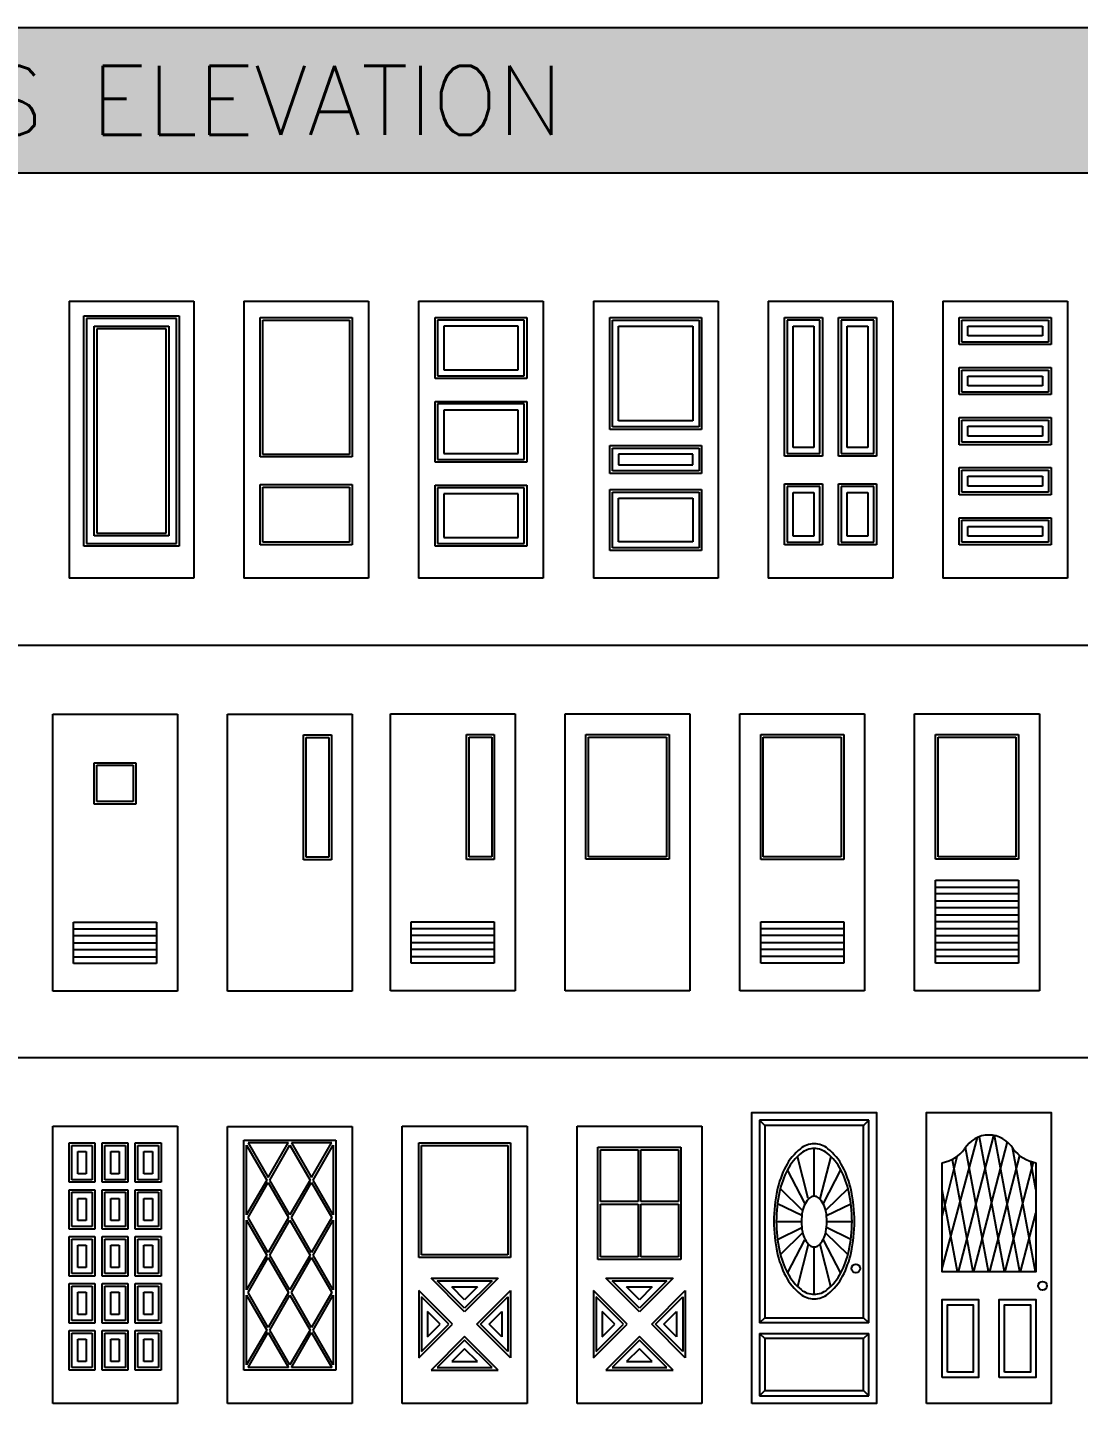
# Model space of a CAD drawing. Header units: millimetres. Extents: x 10513 to 43680, y 26775 to 47228.
# Drawn here: x 27568 to 35152, y 37298 to 47228 of the extents above; entities that cross this region are included whole.
import ezdxf

# ---------------------------------------------------------------- set-up
doc = ezdxf.new("R2010")
doc.units = ezdxf.units.MM
doc.layers.add('www.cad-blocks.net', color=7, linetype='Continuous')
doc.styles.add('ATTR', font='romans.shx', dxfattribs={"width": 0.8, "height": 2.1})
doc.styles.get("Standard").update_dxf_attribs({"font": 'arial.ttf'})

# ---------------------------------------------------------------- blocks, each defined once
blk = doc.blocks.new("36'' Exterior Door 11")
for p, q in [((0, 80), (0, 0)), ((0, 80), (36, 80)), ((36, 80), (36, 0)), ((4.25, 9.25), (4.25, 75.75)), ((4.25, 75.75), (31.75, 75.75)), ((31.75, 75.75), (31.75, 9.25)), ((5, 75), (5, 10)), ((31, 75), (5, 75)), ((7.25, 12.25), (7.25, 72.75)), ((7.25, 72.75), (28.75, 72.75)), ((8, 72), (8, 13)), ((28, 72), (8, 72)), ((28, 13), (28, 72)), ((28.75, 72.75), (28.75, 12.25)), ((31, 10), (31, 75)), ((28.75, 12.25), (7.25, 12.25)), ((8, 13), (28, 13)), ((31.75, 9.25), (4.25, 9.25)), ((5, 10), (31, 10)), ((36, 0), (0, 0))]:
    blk.add_line(p, q)
at = {"style": 'ATTR', "width": 0.8, "flags": 9}
blk.add_attdef('ESTCODE', (0, 0), '', height=0.0000199, dxfattribs=at)
blk = doc.blocks.new("36'' Exterior Door 12")
for p, q in [((0, 80), (0, 0)), ((0, 80), (36, 80)), ((36, 80), (36, 0)), ((4.75, 35), (4.75, 75.25)), ((4.75, 75.25), (31.25, 75.25)), ((5.5, 35.75), (5.5, 74.5)), ((5.5, 74.5), (30.5, 74.5)), ((30.5, 74.5), (30.5, 35.75)), ((31.25, 75.25), (31.25, 35)), ((30.5, 35.75), (5.5, 35.75)), ((31.25, 35), (4.75, 35)), ((4.75, 27), (31.25, 27)), ((4.75, 9.625), (4.75, 27)), ((5.5, 26.25), (30.5, 26.25)), ((5.5, 10.375), (5.5, 26.25)), ((30.5, 26.25), (30.5, 10.375)), ((31.25, 27), (31.25, 9.625)), ((31.25, 9.625), (4.75, 9.625)), ((30.5, 10.375), (5.5, 10.375)), ((36, 0), (0, 0))]:
    blk.add_line(p, q)
at = {"style": 'ATTR', "width": 0.8, "flags": 9}
blk.add_attdef('ESTCODE', (0, 0), '', height=0.0000199, dxfattribs=at)
blk = doc.blocks.new("36'' Exterior Door 13")
for p, q in [((0, 80), (0, 0)), ((0, 80), (36, 80)), ((36, 80), (36, 0)), ((4.75, 75.25), (31.25, 75.25)), ((4.75, 57.6655), (4.75, 75.25)), ((30.5, 74.5), (5.5, 74.5)), ((5.5, 74.5), (5.5, 58.4155)), ((28.75, 72.75), (7.25, 72.75)), ((7.25, 72.75), (7.25, 60.1655)), ((28.75, 60.1655), (28.75, 72.75)), ((30.5, 58.4155), (30.5, 74.5)), ((31.25, 75.25), (31.25, 57.6655)), ((7.25, 60.1655), (28.75, 60.1655)), ((31.25, 57.6655), (4.75, 57.6655)), ((5.5, 58.4155), (30.5, 58.4155)), ((4.75, 51.044), (31.25, 51.044)), ((4.75, 33.4595), (4.75, 51.044)), ((30.5, 50.294), (5.5, 50.294)), ((5.5, 50.294), (5.5, 34.2095)), ((28.75, 48.544), (7.25, 48.544)), ((7.25, 48.544), (7.25, 35.9595)), ((28.75, 35.9595), (28.75, 48.544)), ((30.5, 34.2095), (30.5, 50.294)), ((31.25, 51.044), (31.25, 33.4595)), ((7.25, 35.9595), (28.75, 35.9595)), ((31.25, 33.4595), (4.75, 33.4595)), ((5.5, 34.2095), (30.5, 34.2095)), ((4.75, 26.8345), (31.25, 26.8345)), ((4.75, 9.25), (4.75, 26.8345)), ((30.5, 26.0845), (5.5, 26.0845)), ((5.5, 26.0845), (5.5, 10)), ((28.75, 24.3345), (7.25, 24.3345)), ((7.25, 24.3345), (7.25, 11.75)), ((28.75, 11.75), (28.75, 24.3345)), ((30.5, 10), (30.5, 26.0845)), ((31.25, 26.8345), (31.25, 9.25)), ((31.25, 9.25), (4.75, 9.25)), ((5.5, 10), (30.5, 10)), ((7.25, 11.75), (28.75, 11.75)), ((36, 0), (0, 0))]:
    blk.add_line(p, q)
at = {"style": 'ATTR', "width": 0.8, "flags": 9}
blk.add_attdef('ESTCODE', (0, 0), '', height=0.0000199, dxfattribs=at)
blk = doc.blocks.new("36'' Exterior Door 14")
for p, q in [((0, 80), (0, 0)), ((0, 80), (36, 80)), ((36, 80), (36, 0)), ((4.75, 42.96), (4.75, 75.25)), ((4.75, 75.25), (31.25, 75.25)), ((5.5, 43.71), (5.5, 74.5)), ((5.5, 74.5), (30.5, 74.5)), ((7.25, 45.46), (7.25, 72.75)), ((7.25, 72.75), (28.75, 72.75)), ((28.75, 72.75), (28.75, 45.46)), ((30.5, 74.5), (30.5, 43.71)), ((31.25, 75.25), (31.25, 42.96)), ((30.5, 43.71), (5.5, 43.71)), ((28.75, 45.46), (7.25, 45.46)), ((31.25, 42.96), (4.75, 42.96)), ((4.75, 38.28), (31.25, 38.28)), ((4.75, 30.27), (4.75, 38.28)), ((5.5, 37.53), (30.5, 37.53)), ((5.5, 31.02), (5.5, 37.53)), ((28.75, 35.78), (7.25, 35.78)), ((7.25, 35.78), (7.25, 32.77)), ((28.75, 32.77), (28.75, 35.78)), ((30.5, 37.53), (30.5, 31.02)), ((31.25, 38.28), (31.25, 30.27)), ((7.25, 32.77), (28.75, 32.77)), ((31.25, 30.27), (4.75, 30.27)), ((30.5, 31.02), (5.5, 31.02)), ((4.75, 25.58), (31.25, 25.58)), ((4.75, 8), (4.75, 25.58)), ((5.5, 24.83), (30.5, 24.83)), ((5.5, 8.75), (5.5, 24.83)), ((30.5, 24.83), (30.5, 8.75)), ((31.25, 25.58), (31.25, 8)), ((7.25, 23.08), (28.75, 23.08)), ((7.25, 10.5), (7.25, 23.08)), ((28.75, 23.08), (28.75, 10.5)), ((31.25, 8), (4.75, 8)), ((30.5, 8.75), (5.5, 8.75)), ((28.75, 10.5), (7.25, 10.5)), ((36, 0), (0, 0))]:
    blk.add_line(p, q)
at = {"style": 'ATTR', "width": 0.8, "flags": 9}
blk.add_attdef('ESTCODE', (0, 0), '', height=0.0000199, dxfattribs=at)
blk = doc.blocks.new("36'' Exterior Door 15")
for p, q in [((0, 80), (0, 0)), ((0, 80), (36, 80)), ((36, 80), (36, 0)), ((4.75, 35.2095), (4.75, 75.25)), ((4.75, 75.25), (15.6875, 75.25)), ((5.5, 74.5), (5.5, 35.9595)), ((14.9375, 74.5), (5.5, 74.5)), ((7.25, 37.7095), (7.25, 72.75)), ((7.25, 72.75), (13.1875, 72.75)), ((13.1875, 72.75), (13.1875, 37.7095)), ((14.9375, 35.9595), (14.9375, 74.5)), ((15.6875, 75.25), (15.6875, 35.2095)), ((20.3125, 35.2095), (20.3125, 75.25)), ((20.3125, 75.25), (31.25, 75.25)), ((21.0625, 74.5), (21.0625, 35.9595)), ((30.5, 74.5), (21.0625, 74.5)), ((22.8125, 37.7095), (22.8125, 72.75)), ((22.8125, 72.75), (28.75, 72.75)), ((28.75, 72.75), (28.75, 37.7095)), ((30.5, 35.9595), (30.5, 74.5)), ((31.25, 75.25), (31.25, 35.2095)), ((5.5, 35.9595), (14.9375, 35.9595)), ((13.1875, 37.7095), (7.25, 37.7095)), ((21.0625, 35.9595), (30.5, 35.9595)), ((28.75, 37.7095), (22.8125, 37.7095)), ((15.6875, 35.2095), (4.75, 35.2095)), ((31.25, 35.2095), (20.3125, 35.2095)), ((4.75, 27.2095), (15.6875, 27.2095)), ((4.75, 9.625), (4.75, 27.2095)), ((14.9375, 26.4595), (5.5, 26.4595)), ((5.5, 26.4595), (5.5, 10.375)), ((7.25, 24.7095), (13.1875, 24.7095)), ((7.25, 12.125), (7.25, 24.7095)), ((13.1875, 24.7095), (13.1875, 12.125)), ((14.9375, 10.375), (14.9375, 26.4595)), ((15.6875, 27.2095), (15.6875, 9.625)), ((20.3125, 27.2095), (31.25, 27.2095)), ((20.3125, 9.625), (20.3125, 27.2095)), ((30.5, 26.4595), (21.0625, 26.4595)), ((21.0625, 26.4595), (21.0625, 10.375)), ((22.8125, 12.125), (22.8125, 24.7095)), ((22.8125, 24.7095), (28.75, 24.7095)), ((28.75, 24.7095), (28.75, 12.125)), ((30.5, 10.375), (30.5, 26.4595)), ((31.25, 27.2095), (31.25, 9.625)), ((13.1875, 12.125), (7.25, 12.125)), ((28.75, 12.125), (22.8125, 12.125)), ((15.6875, 9.625), (4.75, 9.625)), ((5.5, 10.375), (14.9375, 10.375)), ((31.25, 9.625), (20.3125, 9.625)), ((21.0625, 10.375), (30.5, 10.375)), ((36, 0), (0, 0))]:
    blk.add_line(p, q)
at = {"style": 'ATTR', "width": 0.8, "flags": 9}
blk.add_attdef('ESTCODE', (0, 0), '', height=0.0000199, dxfattribs=at)
blk = doc.blocks.new("36'' Exterior Door 16")
for p, q in [((0, 80), (0, 0)), ((0, 80), (36, 80)), ((36, 80), (36, 0)), ((4.75, 75.25), (31.25, 75.25)), ((4.75, 67.429), (4.75, 75.25)), ((5.5, 74.505), (30.5, 74.505)), ((5.5, 68.179), (5.5, 74.505)), ((7.25, 72.755), (28.75, 72.755)), ((7.25, 69.929), (7.25, 72.755)), ((28.75, 72.755), (28.75, 69.929)), ((30.5, 74.505), (30.5, 68.179)), ((31.25, 75.25), (31.25, 67.429)), ((30.5, 68.179), (5.5, 68.179)), ((28.75, 69.929), (7.25, 69.929)), ((31.25, 67.429), (4.75, 67.429)), ((4.75, 52.983), (4.75, 60.804)), ((4.75, 60.804), (31.25, 60.804)), ((5.5, 53.733), (5.5, 60.059)), ((5.5, 60.059), (30.5, 60.059)), ((30.5, 60.059), (30.5, 53.733)), ((31.25, 60.804), (31.25, 52.983)), ((7.25, 55.483), (7.25, 58.309)), ((7.25, 58.309), (28.75, 58.309)), ((28.75, 58.309), (28.75, 55.483)), ((31.25, 52.983), (4.75, 52.983)), ((30.5, 53.733), (5.5, 53.733)), ((28.75, 55.483), (7.25, 55.483)), ((4.75, 46.353), (31.25, 46.353)), ((4.75, 38.532), (4.75, 46.353)), ((5.5, 45.608), (30.5, 45.608)), ((5.5, 39.282), (5.5, 45.608)), ((7.25, 43.858), (28.75, 43.858)), ((7.25, 41.032), (7.25, 43.858)), ((28.75, 43.858), (28.75, 41.032)), ((30.5, 45.608), (30.5, 39.282)), ((31.25, 46.353), (31.25, 38.532)), ((28.75, 41.032), (7.25, 41.032)), ((31.25, 38.532), (4.75, 38.532)), ((30.5, 39.282), (5.5, 39.282)), ((4.75, 31.902), (31.25, 31.902)), ((4.75, 24.081), (4.75, 31.902)), ((31.25, 31.902), (31.25, 24.081)), ((5.5, 31.157), (30.5, 31.157)), ((5.5, 24.831), (5.5, 31.157)), ((7.25, 29.407), (28.75, 29.407)), ((7.25, 26.581), (7.25, 29.407)), ((28.75, 29.407), (28.75, 26.581)), ((30.5, 31.157), (30.5, 24.831)), ((31.25, 24.081), (4.75, 24.081)), ((30.5, 24.831), (5.5, 24.831)), ((28.75, 26.581), (7.25, 26.581)), ((4.75, 17.451), (31.25, 17.451)), ((4.75, 9.63), (4.75, 17.451)), ((5.5, 16.706), (30.5, 16.706)), ((5.5, 10.38), (5.5, 16.706)), ((30.5, 16.706), (30.5, 10.38)), ((31.25, 17.451), (31.25, 9.63)), ((7.25, 14.956), (28.75, 14.956)), ((7.25, 12.13), (7.25, 14.956)), ((28.75, 12.13), (7.25, 12.13)), ((28.75, 14.956), (28.75, 12.13)), ((31.25, 9.63), (4.75, 9.63)), ((30.5, 10.38), (5.5, 10.38)), ((36, 0), (0, 0))]:
    blk.add_line(p, q)
at = {"style": 'ATTR', "width": 0.8, "flags": 9}
blk.add_attdef('ESTCODE', (0, 0), '', height=0.0000199, dxfattribs=at)
blk = doc.blocks.new("36'' Exterior Door 31")
for p, q in [((0, 0), (0, 80)), ((0, 80), (36, 80)), ((36, 80), (36, 0)), ((12, 54), (12, 66)), ((12, 66), (24, 66)), ((12.75, 54.75), (12.75, 65.25)), ((12.75, 65.25), (23.25, 65.25)), ((23.25, 65.25), (23.25, 54.75)), ((24, 66), (24, 54)), ((24, 54), (12, 54)), ((23.25, 54.75), (12.75, 54.75)), ((6, 8), (6, 20)), ((6, 20), (30, 20)), ((30, 20), (30, 8)), ((6, 18), (30, 18)), ((30, 16), (6, 16)), ((6, 14), (30, 14)), ((30, 12), (6, 12)), ((6, 10), (30, 10)), ((30, 8), (6, 8)), ((36, 0), (0, 0))]:
    blk.add_line(p, q)
at = {"style": 'ATTR', "width": 0.8, "flags": 9}
blk.add_attdef('ESTCODE', (0, 0), '', height=0.0000199, dxfattribs=at)
blk = doc.blocks.new("36'' Exterior Door 32")
for p, q in [((0, 0), (0, 80)), ((0, 80), (36, 80)), ((36, 80), (36, 0)), ((22, 38), (22, 74)), ((22, 74), (30, 74)), ((22.75, 38.75), (22.75, 73.25)), ((22.75, 73.25), (29.25, 73.25)), ((29.25, 73.25), (29.25, 38.75)), ((30, 74), (30, 38)), ((30, 38), (22, 38)), ((29.25, 38.75), (22.75, 38.75)), ((36, 0), (0, 0))]:
    blk.add_line(p, q)
at = {"style": 'ATTR', "width": 0.8, "flags": 9}
blk.add_attdef('ESTCODE', (0, 0), '', height=0.0000199, dxfattribs=at)
blk = doc.blocks.new("36'' Exterior Door 33")
for p, q in [((0, 0), (0, 80)), ((0, 80), (36, 80)), ((36, 80), (36, 0)), ((22, 38), (22, 74)), ((22, 74), (30, 74)), ((22.75, 38.75), (22.75, 73.25)), ((22.75, 73.25), (29.25, 73.25)), ((29.25, 73.25), (29.25, 38.75)), ((30, 74), (30, 38)), ((30, 38), (22, 38)), ((29.25, 38.75), (22.75, 38.75)), ((6, 8), (6, 20)), ((6, 20), (30, 20)), ((30, 20), (30, 8)), ((6, 18), (30, 18)), ((30, 16), (6, 16)), ((6, 14), (30, 14)), ((30, 12), (6, 12)), ((6, 10), (30, 10)), ((30, 8), (6, 8)), ((36, 0), (0, 0))]:
    blk.add_line(p, q)
at = {"style": 'ATTR', "width": 0.8, "flags": 9}
blk.add_attdef('ESTCODE', (0, 0), '', height=0.0000199, dxfattribs=at)
blk = doc.blocks.new("36'' Exterior Door 34")
for p, q in [((0, 0), (0, 80)), ((0, 80), (36, 80)), ((36, 80), (36, 0)), ((6, 38), (6, 74)), ((6, 74), (30, 74)), ((6.75, 38.75), (6.75, 73.25)), ((6.75, 73.25), (29.25, 73.25)), ((29.25, 73.25), (29.25, 38.75)), ((30, 74), (30, 38)), ((30, 38), (6, 38)), ((29.25, 38.75), (6.75, 38.75)), ((36, 0), (0, 0))]:
    blk.add_line(p, q)
at = {"style": 'ATTR', "width": 0.8, "flags": 9}
blk.add_attdef('ESTCODE', (0, 0), '', height=0.0000199, dxfattribs=at)
blk = doc.blocks.new("36'' Exterior Door 35")
for p, q in [((0, 0), (0, 80)), ((0, 80), (36, 80)), ((36, 80), (36, 0)), ((6, 38), (6, 74)), ((6, 74), (30, 74)), ((6.75, 38.75), (6.75, 73.25)), ((6.75, 73.25), (29.25, 73.25)), ((29.25, 73.25), (29.25, 38.75)), ((30, 74), (30, 38)), ((30, 38), (6, 38)), ((29.25, 38.75), (6.75, 38.75)), ((6, 20), (30, 20)), ((6, 8), (6, 20)), ((30, 20), (30, 8)), ((6, 18), (30, 18)), ((30, 16), (6, 16)), ((6, 14), (30, 14)), ((30, 12), (6, 12)), ((6, 10), (30, 10)), ((30, 8), (6, 8)), ((36, 0), (0, 0))]:
    blk.add_line(p, q)
at = {"style": 'ATTR', "width": 0.8, "flags": 9}
blk.add_attdef('ESTCODE', (0, 0), '', height=0.0000199, dxfattribs=at)
blk = doc.blocks.new("36'' Exterior Door 36")
for p, q in [((0, 0), (0, 80)), ((0, 80), (36, 80)), ((36, 80), (36, 0)), ((6, 38), (6, 74)), ((6, 74), (30, 74)), ((6.75, 38.75), (6.75, 73.25)), ((6.75, 73.25), (29.25, 73.25)), ((29.25, 73.25), (29.25, 38.75)), ((30, 74), (30, 38)), ((30, 38), (6, 38)), ((29.25, 38.75), (6.75, 38.75)), ((6, 8), (6, 32)), ((6, 32), (30, 32)), ((30, 32), (30, 8)), ((6, 30), (30, 30)), ((30, 28), (6, 28)), ((6, 26), (30, 26)), ((30, 24), (6, 24)), ((6, 22), (30, 22)), ((30, 20), (6, 20)), ((6, 18), (30, 18)), ((6, 16), (30, 16)), ((6, 14), (30, 14)), ((6, 12), (30, 12)), ((6, 10), (30, 10)), ((30, 8), (6, 8)), ((36, 0), (0, 0))]:
    blk.add_line(p, q)
at = {"style": 'ATTR', "width": 0.8, "flags": 9}
blk.add_attdef('ESTCODE', (0, 0), '', height=0.0000199, dxfattribs=at)
blk = doc.blocks.new("36'' Exterior Door 51")
for p, q in [((0, 0), (0, 80)), ((0, 80), (36, 80)), ((36, 80), (36, 0)), ((4.75, 63.829), (4.75, 75.25)), ((4.75, 75.25), (12.167, 75.25)), ((5.5, 64.579), (5.5, 74.505)), ((5.5, 74.505), (11.417, 74.505)), ((7.25, 66.329), (7.25, 72.755)), ((7.25, 72.755), (9.667, 72.755)), ((9.667, 72.755), (9.667, 66.329)), ((11.417, 74.505), (11.417, 64.579)), ((12.167, 75.25), (12.167, 63.829)), ((14.292, 63.829), (14.292, 75.25)), ((14.292, 75.25), (21.709, 75.25)), ((15.042, 64.579), (15.042, 74.505)), ((15.042, 74.505), (20.959, 74.505)), ((16.792, 66.329), (16.792, 72.755)), ((16.792, 72.755), (19.209, 72.755)), ((19.209, 72.755), (19.209, 66.329)), ((20.959, 74.505), (20.959, 64.579)), ((21.709, 75.25), (21.709, 63.829)), ((23.834, 75.25), (31.251, 75.25)), ((23.834, 63.829), (23.834, 75.25)), ((24.584, 74.505), (30.501, 74.505)), ((24.584, 64.579), (24.584, 74.505)), ((26.334, 66.329), (26.334, 72.755)), ((26.334, 72.755), (28.751, 72.755)), ((28.751, 72.755), (28.751, 66.329)), ((30.501, 74.505), (30.501, 64.579)), ((31.251, 75.25), (31.251, 63.829)), ((12.167, 63.829), (4.75, 63.829)), ((11.417, 64.579), (5.5, 64.579)), ((9.667, 66.329), (7.25, 66.329)), ((21.709, 63.829), (14.292, 63.829)), ((20.959, 64.579), (15.042, 64.579)), ((19.209, 66.329), (16.792, 66.329)), ((31.251, 63.829), (23.834, 63.829)), ((30.501, 64.579), (24.584, 64.579)), ((28.751, 66.329), (26.334, 66.329)), ((4.75, 50.283), (4.75, 61.704)), ((4.75, 61.704), (12.167, 61.704)), ((5.5, 51.033), (5.5, 60.959)), ((5.5, 60.959), (11.417, 60.959)), ((11.417, 60.959), (11.417, 51.033)), ((12.167, 61.704), (12.167, 50.283)), ((14.292, 50.283), (14.292, 61.704)), ((14.292, 61.704), (21.709, 61.704)), ((15.042, 51.033), (15.042, 60.959)), ((15.042, 60.959), (20.959, 60.959)), ((20.959, 60.959), (20.959, 51.033)), ((21.709, 61.704), (21.709, 50.283)), ((23.834, 50.283), (23.834, 61.704)), ((23.834, 61.704), (31.251, 61.704)), ((24.584, 51.033), (24.584, 60.959)), ((24.584, 60.959), (30.501, 60.959)), ((30.501, 60.959), (30.501, 51.033)), ((31.251, 61.704), (31.251, 50.283)), ((7.25, 52.783), (7.25, 59.209)), ((7.25, 59.209), (9.667, 59.209)), ((9.667, 59.209), (9.667, 52.783)), ((16.792, 52.783), (16.792, 59.209)), ((16.792, 59.209), (19.209, 59.209)), ((19.209, 59.209), (19.209, 52.783)), ((26.334, 52.783), (26.334, 59.209)), ((26.334, 59.209), (28.751, 59.209)), ((28.751, 59.209), (28.751, 52.783)), ((9.667, 52.783), (7.25, 52.783)), ((19.209, 52.783), (16.792, 52.783)), ((28.751, 52.783), (26.334, 52.783)), ((12.167, 50.283), (4.75, 50.283)), ((4.75, 36.732), (4.75, 48.153)), ((4.75, 48.153), (12.167, 48.153)), ((11.417, 51.033), (5.5, 51.033)), ((12.167, 48.153), (12.167, 36.732)), ((21.709, 50.283), (14.292, 50.283)), ((14.292, 36.732), (14.292, 48.153)), ((14.292, 48.153), (21.709, 48.153)), ((20.959, 51.033), (15.042, 51.033)), ((21.709, 48.153), (21.709, 36.732)), ((31.251, 50.283), (23.834, 50.283)), ((23.834, 48.153), (31.251, 48.153)), ((23.834, 36.732), (23.834, 48.153)), ((30.501, 51.033), (24.584, 51.033)), ((31.251, 48.153), (31.251, 36.732)), ((5.5, 37.482), (5.5, 47.408)), ((5.5, 47.408), (11.417, 47.408)), ((7.25, 39.232), (7.25, 45.658)), ((7.25, 45.658), (9.667, 45.658)), ((9.667, 45.658), (9.667, 39.232)), ((11.417, 47.408), (11.417, 37.482)), ((15.042, 37.482), (15.042, 47.408)), ((15.042, 47.408), (20.959, 47.408)), ((16.792, 39.232), (16.792, 45.658)), ((16.792, 45.658), (19.209, 45.658)), ((19.209, 45.658), (19.209, 39.232)), ((20.959, 47.408), (20.959, 37.482)), ((24.584, 47.408), (30.501, 47.408)), ((24.584, 37.482), (24.584, 47.408)), ((26.334, 39.232), (26.334, 45.658)), ((26.334, 45.658), (28.751, 45.658)), ((28.751, 45.658), (28.751, 39.232)), ((30.501, 47.408), (30.501, 37.482)), ((12.167, 36.732), (4.75, 36.732)), ((11.417, 37.482), (5.5, 37.482)), ((9.667, 39.232), (7.25, 39.232)), ((21.709, 36.732), (14.292, 36.732)), ((20.959, 37.482), (15.042, 37.482)), ((19.209, 39.232), (16.792, 39.232)), ((31.251, 36.732), (23.834, 36.732)), ((30.501, 37.482), (24.584, 37.482)), ((28.751, 39.232), (26.334, 39.232)), ((4.75, 23.181), (4.75, 34.602)), ((4.75, 34.602), (12.167, 34.602)), ((5.5, 23.931), (5.5, 33.857)), ((5.5, 33.857), (11.417, 33.857)), ((7.25, 25.681), (7.25, 32.107)), ((7.25, 32.107), (9.667, 32.107)), ((9.667, 32.107), (9.667, 25.681)), ((11.417, 33.857), (11.417, 23.931)), ((12.167, 34.602), (12.167, 23.181)), ((14.292, 23.181), (14.292, 34.602)), ((14.292, 34.602), (21.709, 34.602)), ((15.042, 23.931), (15.042, 33.857)), ((15.042, 33.857), (20.959, 33.857)), ((16.792, 25.681), (16.792, 32.107)), ((16.792, 32.107), (19.209, 32.107)), ((19.209, 32.107), (19.209, 25.681)), ((20.959, 33.857), (20.959, 23.931)), ((21.709, 34.602), (21.709, 23.181)), ((23.834, 34.602), (31.251, 34.602)), ((23.834, 23.181), (23.834, 34.602)), ((24.584, 33.857), (30.501, 33.857)), ((24.584, 23.931), (24.584, 33.857)), ((26.334, 25.681), (26.334, 32.107)), ((26.334, 32.107), (28.751, 32.107)), ((28.751, 32.107), (28.751, 25.681)), ((30.501, 33.857), (30.501, 23.931)), ((31.251, 34.602), (31.251, 23.181)), ((11.417, 23.931), (5.5, 23.931)), ((9.667, 25.681), (7.25, 25.681)), ((20.959, 23.931), (15.042, 23.931)), ((19.209, 25.681), (16.792, 25.681)), ((30.501, 23.931), (24.584, 23.931)), ((28.751, 25.681), (26.334, 25.681)), ((12.167, 23.181), (4.75, 23.181)), ((4.75, 9.63), (4.75, 21.051)), ((4.75, 21.051), (12.167, 21.051)), ((5.5, 10.38), (5.5, 20.306)), ((5.5, 20.306), (11.417, 20.306)), ((11.417, 20.306), (11.417, 10.38)), ((12.167, 21.051), (12.167, 9.63)), ((21.709, 23.181), (14.292, 23.181)), ((14.292, 9.63), (14.292, 21.051)), ((14.292, 21.051), (21.709, 21.051)), ((15.042, 10.38), (15.042, 20.306)), ((15.042, 20.306), (20.959, 20.306)), ((20.959, 20.306), (20.959, 10.38)), ((21.709, 21.051), (21.709, 9.63)), ((31.251, 23.181), (23.834, 23.181)), ((23.834, 21.051), (31.251, 21.051)), ((23.834, 9.63), (23.834, 21.051)), ((24.584, 20.306), (30.501, 20.306)), ((24.584, 10.38), (24.584, 20.306)), ((30.501, 20.306), (30.501, 10.38)), ((31.251, 21.051), (31.251, 9.63)), ((7.25, 18.556), (9.667, 18.556)), ((7.25, 12.13), (7.25, 18.556)), ((9.667, 18.556), (9.667, 12.13)), ((16.792, 12.13), (16.792, 18.556)), ((16.792, 18.556), (19.209, 18.556)), ((19.209, 18.556), (19.209, 12.13)), ((26.334, 12.13), (26.334, 18.556)), ((26.334, 18.556), (28.751, 18.556)), ((28.751, 18.556), (28.751, 12.13)), ((9.667, 12.13), (7.25, 12.13)), ((19.209, 12.13), (16.792, 12.13)), ((28.751, 12.13), (26.334, 12.13)), ((12.167, 9.63), (4.75, 9.63)), ((11.417, 10.38), (5.5, 10.38)), ((21.709, 9.63), (14.292, 9.63)), ((20.959, 10.38), (15.042, 10.38)), ((31.251, 9.63), (23.834, 9.63)), ((30.501, 10.38), (24.584, 10.38)), ((36, 0), (0, 0))]:
    blk.add_line(p, q)
at = {"style": 'ATTR', "width": 0.8, "flags": 9}
blk.add_attdef('ESTCODE', (0, 0), '', height=0.0000199, dxfattribs=at)
blk = doc.blocks.new("36'' Exterior Door 52")
for p, q in [((0, 0), (0, 80)), ((0, 80), (36, 80)), ((36, 80), (36, 0)), ((4.75, 9.62), (4.75, 76)), ((4.75, 76), (31.25, 76)), ((31.25, 76), (31.25, 9.62)), ((5.5, 54.43), (5.5, 74.58)), ((5.5, 74.58), (11.32, 64.5)), ((17.61, 75.25), (5.98, 75.25)), ((5.98, 75.25), (11.75, 65.25)), ((11.75, 65.25), (17.52, 75.25)), ((12.18, 64.5), (18, 74.58)), ((18, 74.58), (23.82, 64.5)), ((30.11, 75.25), (18.48, 75.25)), ((18.48, 75.25), (24.25, 65.25)), ((24.25, 65.25), (30.02, 75.25)), ((24.68, 64.5), (30.5, 74.58)), ((30.5, 74.58), (30.5, 54.43)), ((11.32, 64.5), (5.5, 54.43)), ((5.93, 53.68), (11.75, 63.75)), ((11.75, 63.75), (17.57, 53.68)), ((18, 54.43), (12.18, 64.5)), ((23.82, 64.5), (18, 54.43)), ((18.43, 53.68), (24.25, 63.75)), ((24.25, 63.75), (30.07, 53.68)), ((30.5, 54.43), (24.68, 64.5)), ((5.5, 52.93), (11.32, 42.85)), ((5.5, 32.78), (5.5, 52.93)), ((11.75, 43.6), (5.93, 53.68)), ((17.57, 53.68), (11.75, 43.6)), ((12.18, 42.85), (18, 52.93)), ((18, 52.93), (23.82, 42.85)), ((24.25, 43.6), (18.43, 53.68)), ((30.07, 53.68), (24.25, 43.6)), ((24.68, 42.85), (30.5, 52.93)), ((30.5, 52.93), (30.5, 32.78)), ((11.32, 42.85), (5.5, 32.78)), ((5.93, 32.03), (11.75, 42.1)), ((11.75, 42.1), (17.57, 32.03)), ((18, 32.78), (12.18, 42.85)), ((23.82, 42.85), (18, 32.78)), ((18.43, 32.03), (24.25, 42.1)), ((24.25, 42.1), (30.07, 32.03)), ((30.5, 32.78), (24.68, 42.85)), ((11.75, 21.95), (5.93, 32.03)), ((17.57, 32.03), (11.75, 21.95)), ((24.25, 21.95), (18.43, 32.03)), ((30.07, 32.03), (24.25, 21.95)), ((5.5, 11.12), (5.5, 31.28)), ((5.5, 31.28), (11.32, 21.2)), ((12.18, 21.2), (18, 31.28)), ((18, 31.28), (23.82, 21.2)), ((24.68, 21.2), (30.5, 31.28)), ((30.5, 31.28), (30.5, 11.12)), ((11.32, 21.2), (5.5, 11.12)), ((5.93, 10.38), (11.75, 20.45)), ((11.75, 20.45), (17.57, 10.38)), ((18, 11.12), (12.18, 21.2)), ((23.82, 21.2), (18, 11.12)), ((18.43, 10.38), (24.25, 20.45)), ((24.25, 20.45), (30.07, 10.38)), ((30.5, 11.12), (24.68, 21.2)), ((31.25, 9.62), (4.75, 9.62)), ((17.57, 10.38), (5.93, 10.38)), ((30.07, 10.38), (18.43, 10.38)), ((36, 0), (0, 0))]:
    blk.add_line(p, q)
at = {"style": 'ATTR', "width": 0.8, "flags": 9}
blk.add_attdef('ESTCODE', (0, 0), '', height=0.0000199, dxfattribs=at)
blk = doc.blocks.new("36'' Exterior Door 53")
for p, q in [((0, 0), (0, 80)), ((0, 80), (36, 80)), ((36, 80), (36, 0)), ((4.75, 42.12), (4.75, 75.25)), ((4.75, 75.25), (31.25, 75.25)), ((5.5, 42.88), (5.5, 74.5)), ((5.5, 74.5), (30.5, 74.5)), ((30.5, 74.5), (30.5, 42.88)), ((31.25, 75.25), (31.25, 42.12)), ((31.25, 42.12), (4.75, 42.12)), ((30.5, 42.88), (5.5, 42.88)), ((8.29, 36.12), (27.71, 36.12)), ((18, 26.41), (8.29, 36.12)), ((27.71, 36.12), (18, 26.41)), ((4.75, 32.59), (4.75, 13.16)), ((14.46, 22.87), (4.75, 32.59)), ((10.1, 35.38), (25.9, 35.38)), ((18, 27.47), (10.1, 35.38)), ((18, 29.95), (14.32, 33.62)), ((14.32, 33.62), (21.68, 33.62)), ((25.9, 35.38), (18, 27.47)), ((21.68, 33.62), (18, 29.95)), ((21.54, 22.87), (31.25, 32.59)), ((31.25, 32.59), (31.25, 13.16)), ((13.4, 22.87), (5.5, 30.78)), ((5.5, 30.78), (5.5, 14.97)), ((22.6, 22.87), (30.5, 30.78)), ((30.5, 30.78), (30.5, 14.97)), ((7.25, 26.55), (7.25, 19.2)), ((10.93, 22.87), (7.25, 26.55)), ((25.07, 22.87), (28.75, 26.55)), ((28.75, 26.55), (28.75, 19.2)), ((4.75, 13.16), (14.46, 22.87)), ((5.5, 14.97), (13.4, 22.87)), ((7.25, 19.2), (10.93, 22.87)), ((31.25, 13.16), (21.54, 22.87)), ((30.5, 14.97), (22.6, 22.87)), ((28.75, 19.2), (25.07, 22.87)), ((18, 19.34), (8.29, 9.62)), ((18, 18.28), (10.1, 10.37)), ((27.71, 9.62), (18, 19.34)), ((25.9, 10.37), (18, 18.28)), ((18, 15.8), (14.32, 12.12)), ((14.32, 12.12), (21.68, 12.12)), ((21.68, 12.12), (18, 15.8)), ((8.29, 9.62), (27.71, 9.62)), ((10.1, 10.37), (25.9, 10.37)), ((36, 0), (0, 0))]:
    blk.add_line(p, q)
at = {"style": 'ATTR', "width": 0.8, "flags": 9}
blk.add_attdef('ESTCODE', (0, 0), '', height=0.0000199, dxfattribs=at)
blk = doc.blocks.new("36'' Exterior Door 54")
for p, q in [((0, 80), (36, 80)), ((0, 0), (0, 80)), ((36, 80), (36, 0)), ((6, 41.57), (6, 74)), ((6, 74), (30, 74)), ((6.75, 73.25), (17.62, 73.25)), ((6.75, 58.31), (6.75, 73.25)), ((17.62, 73.25), (17.62, 58.31)), ((18.38, 73.25), (29.25, 73.25)), ((18.38, 58.31), (18.38, 73.25)), ((29.25, 73.25), (29.25, 58.31)), ((30, 74), (30, 41.57)), ((17.62, 58.31), (6.75, 58.31)), ((6.75, 42.32), (6.75, 57.56)), ((6.75, 57.56), (17.62, 57.56)), ((17.62, 57.56), (17.62, 42.32)), ((29.25, 58.31), (18.38, 58.31)), ((18.38, 42.32), (18.38, 57.56)), ((18.38, 57.56), (29.25, 57.56)), ((29.25, 57.56), (29.25, 42.32)), ((30, 41.57), (6, 41.57)), ((17.62, 42.32), (6.75, 42.32)), ((29.25, 42.32), (18.38, 42.32)), ((8.29, 36.12), (27.71, 36.12)), ((18, 26.41), (8.29, 36.12)), ((27.71, 36.12), (18, 26.41)), ((4.75, 32.59), (4.75, 13.16)), ((14.46, 22.87), (4.75, 32.59)), ((10.1, 35.38), (25.9, 35.38)), ((18, 27.47), (10.1, 35.38)), ((14.32, 33.62), (21.68, 33.62)), ((18, 29.95), (14.32, 33.62)), ((25.9, 35.38), (18, 27.47)), ((21.68, 33.62), (18, 29.95)), ((21.54, 22.87), (31.25, 32.59)), ((31.25, 32.59), (31.25, 13.16)), ((5.5, 30.78), (5.5, 14.97)), ((13.4, 22.87), (5.5, 30.78)), ((22.6, 22.87), (30.5, 30.78)), ((30.5, 30.78), (30.5, 14.97)), ((7.25, 26.55), (7.25, 19.2)), ((10.93, 22.87), (7.25, 26.55)), ((25.07, 22.87), (28.75, 26.55)), ((28.75, 26.55), (28.75, 19.2)), ((4.75, 13.16), (14.46, 22.87)), ((5.5, 14.97), (13.4, 22.87)), ((7.25, 19.2), (10.93, 22.87)), ((31.25, 13.16), (21.54, 22.87)), ((30.5, 14.97), (22.6, 22.87)), ((28.75, 19.2), (25.07, 22.87)), ((18, 19.34), (8.29, 9.62)), ((18, 18.28), (10.1, 10.37)), ((27.71, 9.62), (18, 19.34)), ((25.9, 10.37), (18, 18.28)), ((18, 15.8), (14.32, 12.12)), ((14.32, 12.12), (21.68, 12.12)), ((21.68, 12.12), (18, 15.8)), ((8.29, 9.62), (27.71, 9.62)), ((10.1, 10.37), (25.9, 10.37)), ((36, 0), (0, 0))]:
    blk.add_line(p, q)
at = {"style": 'ATTR', "width": 0.8, "flags": 9}
blk.add_attdef('ESTCODE', (0, 0), '', height=0.0000199, dxfattribs=at)
blk = doc.blocks.new("36'' Exterior Door 55")
for p, q in [((33.75, 81.75), (2.25, 81.75)), ((2.25, 81.75), (2.25, 23.25)), ((2.25, 81.75), (3.75, 80.25)), ((32.25, 80.25), (3.75, 80.25)), ((3.75, 80.25), (3.75, 24.75)), ((32.25, 80.25), (33.75, 81.75)), ((32.25, 24.75), (32.25, 80.25)), ((33.75, 23.25), (33.75, 81.75)), ((18, 59.82), (18, 73.59)), ((16.29, 59.16), (13.17, 71.32)), ((22.83, 71.32), (19.68, 59.05)), ((15.29, 57.79), (10.3, 67.49)), ((20.69, 57.74), (25.7, 67.49)), ((8.21, 62.03), (14.66, 55.75)), ((27.79, 62.03), (21.36, 55.78)), ((14.42, 54.24), (7.4, 57.66)), ((21.55, 54.23), (28.6, 57.66)), ((7.02, 52.5), (14.35, 52.5)), ((21.68, 52.5), (28.93, 52.5)), ((7.41, 47.35), (14.43, 50.76)), ((14.67, 49.25), (8.24, 42.99)), ((21.3, 49.29), (27.76, 42.99)), ((28.59, 47.35), (21.54, 50.78)), ((10.34, 37.58), (15.29, 47.22)), ((16.31, 45.91), (13.2, 33.8)), ((18, 31.55), (18, 45.2)), ((22.8, 33.8), (19.69, 45.91)), ((25.66, 37.58), (20.69, 47.27)), ((3.75, 24.75), (2.25, 23.25)), ((3.75, 24.75), (32.25, 24.75)), ((32.25, 24.75), (32.24, 24.77)), ((33.75, 23.25), (32.25, 24.75)), ((33.75, 23.25), (2.25, 23.25)), ((2.25, 20.25), (33.75, 20.25)), ((2.25, 20.25), (2.25, 2.25)), ((2.25, 20.25), (3.75, 18.75)), ((32.25, 18.75), (33.75, 20.25)), ((33.75, 2.25), (33.75, 20.25)), ((32.25, 18.75), (3.75, 18.75)), ((3.75, 18.75), (3.75, 3.75)), ((32.25, 3.75), (32.25, 18.75)), ((3.75, 3.75), (2.25, 2.25)), ((2.25, 2.25), (33.75, 2.25)), ((3.75, 3.75), (32.25, 3.75)), ((33.75, 2.25), (32.25, 3.75))]:
    blk.add_line(p, q)
blk.add_lwpolyline([(0, 0), (0, 84), (36, 84), (36, 0)], close=True)
at = {"linetype": 'Continuous'}
for points in [[(18, 30.21, 0.169807), (21.97, 31.6, 0.105036), (26.22, 36.76, 0.066925), (28.66, 43.55, 0.05307), (29.63, 52.57, 0.05307), (28.66, 61.6, 0.066925), (26.22, 68.39, 0.105036), (21.97, 73.55, 0.169807), (18, 74.94, 0.169807), (14.03, 73.55, 0.105036), (9.78, 68.39, 0.066925), (7.34, 61.6, 0.05307), (6.37, 52.57, 0.05307), (7.34, 43.55, 0.066925), (9.78, 36.76, 0.105036), (14.03, 31.6, 0.169807)], [(18, 31.55, 0.169807), (21.73, 32.86, 0.105036), (25.73, 37.71, 0.066925), (28.02, 44.09, 0.05307), (28.93, 52.57, 0.05307), (28.02, 61.06, 0.066925), (25.73, 67.43, 0.105036), (21.73, 72.29, 0.169807), (18, 73.59, 0.169807), (14.27, 72.29, 0.105036), (10.27, 67.43, 0.066925), (7.98, 61.06, 0.05307), (7.07, 52.57, 0.05307), (7.98, 44.09, 0.066925), (10.27, 37.71, 0.105036), (14.27, 32.86, 0.169807)], [(18, 45.2, 0.173818), (19.25, 45.65, 0.104363), (20.6, 47.34, 0.065303), (21.38, 49.56, 0.051449), (21.68, 52.51, 0.051449), (21.38, 55.47, 0.065303), (20.6, 57.68, 0.104363), (19.25, 59.38, 0.173818), (18, 59.82, 0.173818), (16.75, 59.38, 0.104363), (15.4, 57.68, 0.065303), (14.62, 55.47, 0.051449), (14.32, 52.51, 0.051449), (14.62, 49.56, 0.065303), (15.4, 47.34, 0.104363), (16.75, 45.65, 0.173818)]]:
    blk.add_lwpolyline(points, format="xyb", close=True, dxfattribs=at)
blk.add_circle((30, 39), 1.25)
blk.add_point((32.25, 80.25))
at = {"style": 'ATTR', "width": 0.8, "flags": 9}
blk.add_attdef('ESTCODE', (0, 0), '', height=0.0000021, dxfattribs=at)
blk = doc.blocks.new("36'' Exterior Door 56")
for p, q in [((4.5, 39), (14.6733, 76.7866)), ((19.3399, 77.3881), (9.139, 38.0217)), ((13.6529, 38.09), (23.3497, 75.4917)), ((15.1886, 77.0008), (22.3939, 38.073)), ((26.9421, 38.018), (19.6242, 77.3326)), ((17.8939, 38.073), (11.2583, 73.9189)), ((26.8401, 71.5975), (18.1529, 38.09)), ((31.4087, 37.997), (24.7644, 73.88)), ((4.5, 54), (8.8332, 71.3327)), ((7.4032, 70.4458), (13.3939, 38.073)), ((22.6529, 38.09), (30.8303, 69.6312)), ((30.0056, 69.8694), (31.4934, 61.8353)), ((4.5205, 61.689), (4.4992, 61.8045)), ((8.9037, 38.0296), (4.5205, 61.689)), ((27.1374, 38.0301), (31.5095, 54.894))]:
    blk.add_line(p, q)
for points in [[(0, 0), (0, 84), (36, 84), (36, 0)], [(4.5, 7.5), (4.5, 30), (15, 30), (15, 7.5)], [(6, 9), (6, 28.5), (13.5, 28.5), (13.5, 9)], [(21, 7.5), (21, 30), (31.5, 30), (31.5, 7.5)], [(22.5, 9), (22.5, 28.5), (30, 28.5), (30, 9)]]:
    blk.add_lwpolyline(points, close=True)
blk.add_lwpolyline([(31.5, 69.5), (31.5, 38), (4.5, 38), (4.5, 69.5)])
blk.add_circle((33.5, 34), 1.25)
for centre, radius, start, end in [((18, 69.375), 8.125, 30.51024, 149.4898), ((2.8409, 79.4773), 10.1143, 279.4412, 323.7739), ((33.1591, 79.4773), 10.1143, 216.2262, 260.5588)]:
    blk.add_arc(centre, radius, start, end)
at = {"style": 'ATTR', "width": 0.8, "flags": 9}
blk.add_attdef('ESTCODE', (0, 0), '', height=0.0000021, dxfattribs=at)
blk = doc.blocks.new('FORMAT')
at = {"true_color": 0x546d8e}
h = blk.add_hatch(color=155, dxfattribs=at)
h.set_gradient(color1=(68, 68, 68), color2=(84, 109, 142), tint=1)
h.paths.add_polyline_path([(14241.9, 47228.1), (14241.9, 46180.1), (43680.2, 46180.1), (43680.2, 47228.1)])
at = {"color": 155, "true_color": 0x546d8e}
for p, q in [((14241.9, 47228.1), (43680.2, 47228.1)), ((14241.9, 46180.1), (43680.2, 46180.1)), ((14241.9, 42769.4), (43680.2, 42769.4)), ((14241.9, 39795.3), (43680.2, 39795.3))]:
    blk.add_line(p, q, dxfattribs=at)
at = {"insert": (25411, 46952.7), "char_height": 500, "attachment_point": 1}
blk.add_mtext_dynamic_manual_height_columns('{\\Fsimplex|c0;\\C255;\\c16777215;DOORS ELEVATION}', width=16790, gutter_width=12.5, heights=[0], dxfattribs=at)

msp = doc.modelspace()

# ---------------------------------------------------------------- block references
at = {"xscale": 25, "yscale": 25, "zscale": 25}
for name, p in [("36'' Exterior Door 11", (27868.5, 43254)), ("36'' Exterior Door 12", (29129.4, 43253.9)), ("36'' Exterior Door 13", (30390.4, 43254.1)), ("36'' Exterior Door 14", (31651.3, 43253.9)), ("36'' Exterior Door 15", (32912.4, 43254)), ("36'' Exterior Door 16", (34173.3, 43254)), ("36'' Exterior Door 31", (27749.9, 40272.4)), ("36'' Exterior Door 32", (29010.9, 40272.3)), ("36'' Exterior Door 33", (30186.7, 40274.8)), ("36'' Exterior Door 34", (31447.7, 40275)), ("36'' Exterior Door 35", (32708.8, 40274.9)), ("36'' Exterior Door 36", (33969.9, 40275)), ("36'' Exterior Door 55", (32794.8, 37297.8)), ("36'' Exterior Door 56", (34055.8, 37297.9)), ("36'' Exterior Door 51", (27750.4, 37298.1)), ("36'' Exterior Door 52", (29011.6, 37297.9)), ("36'' Exterior Door 53", (30272.6, 37298)), ("36'' Exterior Door 54", (31533.7, 37298))]:
    msp.add_blockref(name, p, dxfattribs=at)
at = {"layer": 'www.cad-blocks.net'}
msp.add_blockref('FORMAT', (0, 0), dxfattribs=at)

doc.saveas('drawing.dxf')
